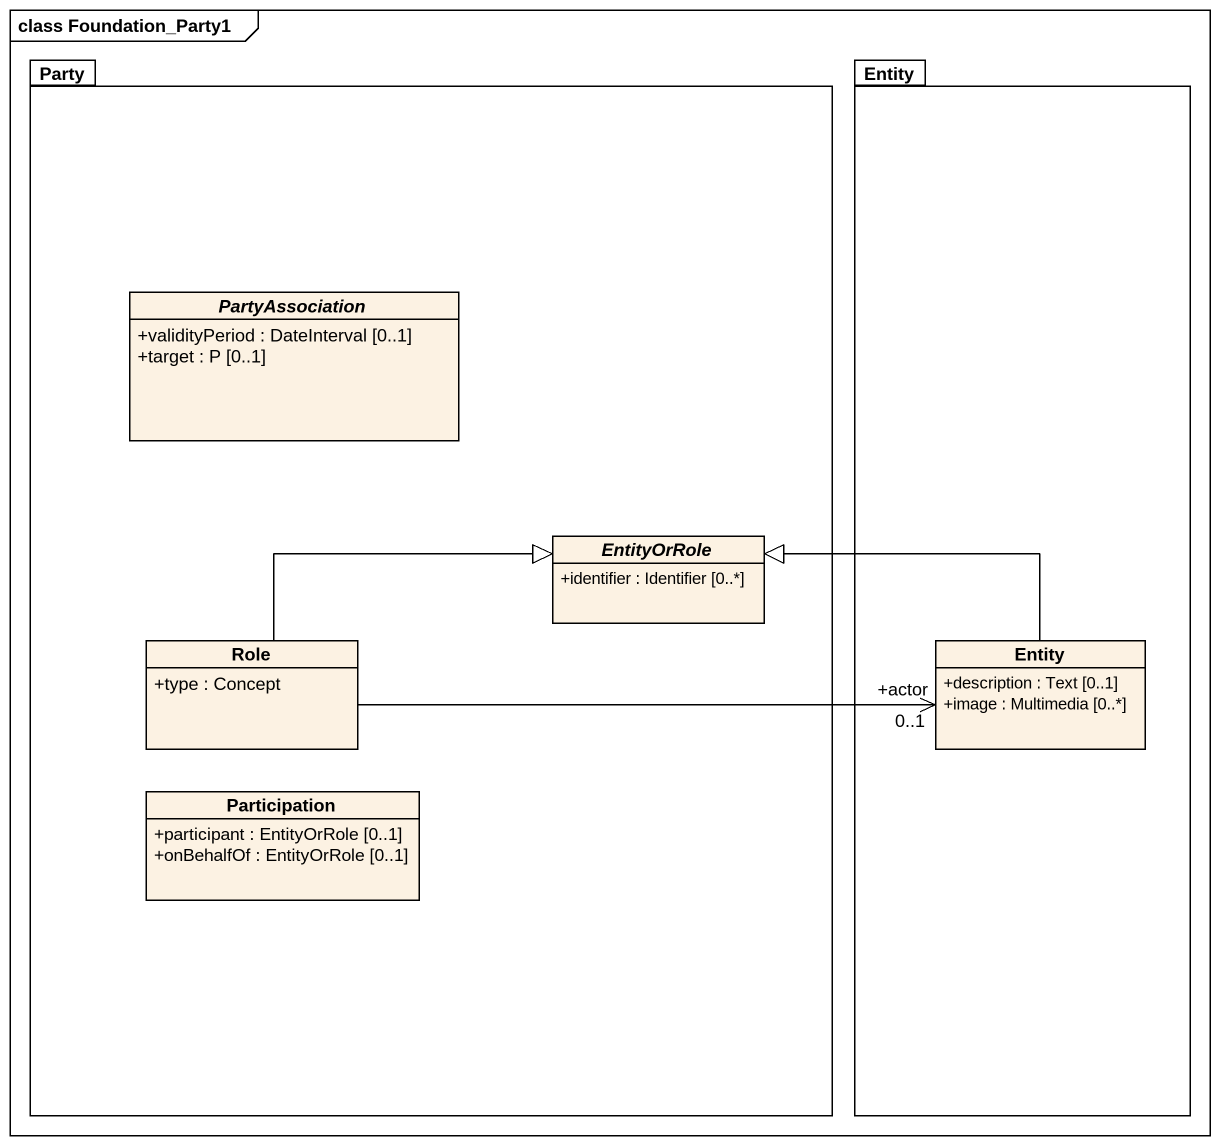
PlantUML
@startuml
mainframe class Foundation_Party1
hide circle
hide empty members
skinparam classAttributeIconSize 0
package Party {
  abstract class PartyAssociation {
    +validityPeriod : DateInterval [0..1]
    +target : P [0..1]
  }
  abstract class EntityOrRole {
    +identifier : Identifier [0..*]
  }
  class Role {
    +type : Concept
  }
  class Participation {
    +participant : EntityOrRole [0..1]
    +onBehalfOf : EntityOrRole [0..1]
  }
}
package "Entity" as Entity_ {
  class "Entity" as Entity__2 {
    +description : Text [0..1]
    +image : Multimedia [0..*]
  }
}
Role -right-|> EntityOrRole
Entity__2 -left-|> EntityOrRole
Entity__2 "+actor\n0..1" <-left- Role
@enduml
